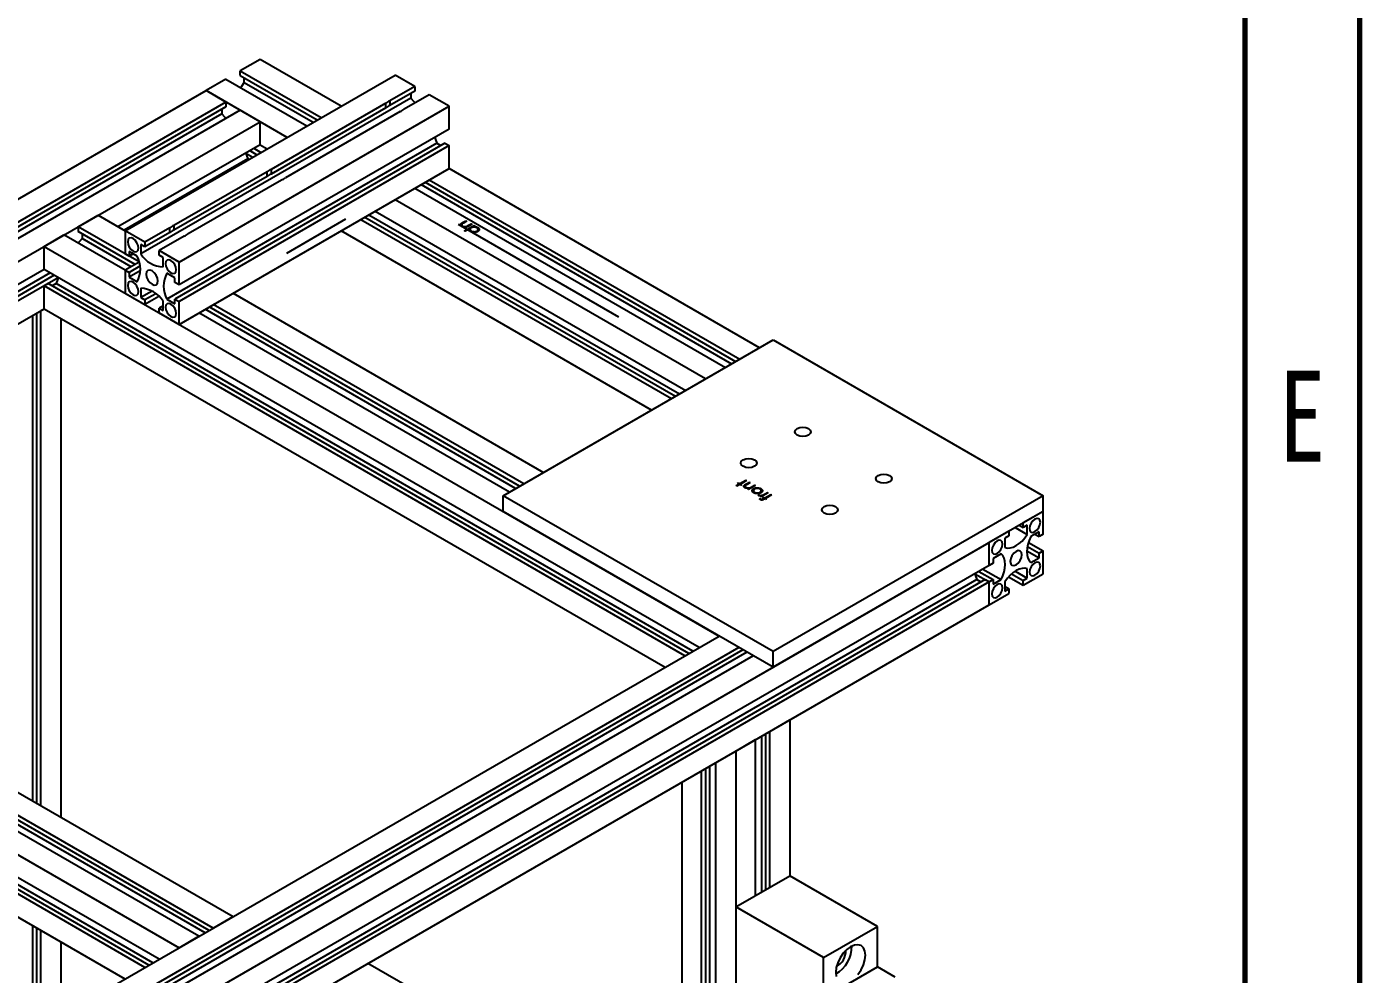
# Model space of a CAD drawing. Header units: millimetres. Extents: x 12 to 205, y 5 to 292.
# Drawn here: x 146.8 to 205, y 199.1 to 240.5 of the extents above; entities that cross this region are included whole.
import ezdxf

# ---------------------------------------------------------------- set-up
doc = ezdxf.new("R2010")
doc.units = ezdxf.units.MM
doc.linetypes.add('CENTERX2', pattern=[20.32, 12.7, -2.54, 2.54, -2.54])
doc.styles.add('SLDTEXTSTYLE0', font='TXT', dxfattribs={"width": 0.75})

msp = doc.modelspace()

# ---------------------------------------------------------------- linework, layer by layer
at = {"color": 7, "linetype": 'Continuous', "lineweight": 70}
for p, q in [((205, 292), (205, 5)), ((200, 287), (200, 10))]:
    msp.add_line(p, q, dxfattribs=at)
at = {"color": 7, "linetype": 'Continuous', "lineweight": 25}
for p, q in [((157.0183, 239.0871), (156.1521, 238.587)), ((160.5534, 237.0463), (157.0183, 239.0871)), ((156.1521, 238.587), (159.6872, 236.5462)), ((156.1521, 238.3829), (156.1521, 238.587)), ((151.1257, 231.6038), (162.9109, 238.4072)), ((155.5275, 238.2265), (154.6613, 237.7264)), ((155.5275, 238.2265), (159.0626, 236.1857)), ((156.1521, 238.3829), (159.5104, 236.4442)), ((156.3289, 238.0767), (156.3289, 238.2808)), ((156.3289, 238.0767), (159.3336, 236.3421)), ((163.7771, 237.9071), (162.6851, 237.2768)), ((163.7771, 237.9071), (162.9109, 238.4072)), ((163.7771, 237.9071), (163.7771, 237.703)), ((103.9853, 208.4718), (154.6613, 237.7264)), ((163.6003, 237.3968), (151.8152, 230.5934)), ((155.5275, 237.2264), (154.6613, 237.7264)), ((158.1964, 235.6856), (154.6613, 237.7264)), ((163.7771, 237.703), (162.6851, 237.0727)), ((164.4017, 237.5466), (163.3098, 236.9162)), ((163.6003, 237.6009), (163.6003, 237.3968)), ((165.2679, 237.0465), (164.4017, 237.5466)), ((155.5275, 237.2264), (104.8515, 207.9717)), ((155.5275, 237.0222), (104.8515, 207.7676)), ((156.1521, 236.8658), (105.4761, 207.6111)), ((153.4828, 230.2431), (165.2679, 237.0465)), ((155.3507, 236.9202), (155.3507, 236.716)), ((155.5275, 237.2264), (155.5275, 237.0222)), ((157.0183, 236.3657), (156.1521, 236.8658)), ((162.5119, 237.1768), (157.4997, 234.2833)), ((162.5119, 236.9727), (157.4997, 234.0792)), ((163.1366, 236.8162), (158.1243, 233.9227)), ((162.5119, 236.9727), (162.5119, 237.1768)), ((162.6851, 237.2768), (162.6851, 237.0727)), ((165.2679, 236.0462), (165.2679, 237.0465)), ((155.3507, 236.716), (104.6747, 207.4614)), ((106.3423, 207.1111), (157.0183, 236.3657)), ((157.0183, 235.3655), (157.0183, 236.3657)), ((165.2679, 236.0462), (153.4828, 229.2428)), ((157.0183, 235.3655), (150.8136, 231.7835)), ((164.7375, 235.427), (152.9524, 228.6236)), ((165.0911, 235.427), (153.306, 228.6236)), ((165.2679, 235.325), (153.4828, 228.5216)), ((156.4044, 234.9986), (156.7054, 234.8248)), ((156.5704, 235.1069), (156.8821, 234.9269)), ((156.7471, 235.2089), (157.0589, 235.0289)), ((157.0183, 235.3655), (157.3301, 235.1855)), ((164.7375, 235.427), (164.9143, 235.3249)), ((165.0911, 235.427), (165.2679, 235.325)), ((165.2679, 234.3247), (165.2679, 235.325)), ((156.488, 234.7462), (151.0848, 231.627)), ((156.488, 234.7462), (156.5286, 234.7228)), ((157.3265, 234.1833), (153.2571, 231.8341)), ((157.3265, 233.9792), (153.2571, 231.6299)), ((153.4828, 227.5213), (165.2679, 234.3247)), ((157.3265, 233.9792), (157.3265, 234.1833)), ((157.4997, 234.2833), (157.4997, 234.0792)), ((178.8207, 226.5008), (165.2679, 234.3247)), ((157.9511, 233.8227), (153.8817, 231.4735)), ((163.7771, 233.4641), (177.3298, 225.6402)), ((164.048, 233.6205), (177.6008, 225.7966)), ((164.2249, 233.7226), (177.7776, 225.8987)), ((164.4017, 233.8247), (177.9545, 226.0008)), ((176.4636, 225.1402), (162.9109, 232.964)), ((149.081, 231.7836), (149.9472, 232.2837)), ((149.9472, 232.2837), (151.1257, 231.6033)), ((161.4198, 232.1033), (174.9726, 224.2794)), ((161.5966, 232.2053), (175.1494, 224.3814)), ((161.7733, 232.3073), (175.3261, 224.4835)), ((162.0445, 232.4639), (175.5973, 224.64)), ((151.7397, 230.2488), (149.081, 231.7836)), ((149.081, 231.7836), (149.081, 231.5795)), ((151.5734, 230.1407), (149.081, 231.5795)), ((151.1257, 231.6038), (151.1257, 230.6035)), ((151.9919, 231.1037), (151.1257, 231.6038)), ((153.0839, 231.7341), (151.9919, 231.1037)), ((153.0839, 231.5299), (151.9919, 230.8996)), ((153.0839, 231.5299), (153.0839, 231.7341)), ((153.2571, 231.8341), (153.2571, 231.6299)), ((174.1062, 223.7793), (160.5534, 231.6031)), ((147.5902, 230.923), (148.4564, 231.4231)), ((147.5902, 230.923), (177.053, 213.9145)), ((147.5902, 229.9227), (147.5902, 230.923)), ((151.1257, 229.8821), (148.4564, 231.4231)), ((149.2578, 231.4774), (149.2578, 231.2733)), ((151.3966, 230.0386), (149.2578, 231.2733)), ((151.9919, 230.8996), (151.8152, 231.0016)), ((151.8152, 231.0016), (151.8152, 230.5934)), ((151.9919, 231.1037), (151.9919, 230.8996)), ((153.7085, 231.3735), (152.6166, 230.7432)), ((151.3025, 230.5015), (151.1257, 230.6035)), ((151.6561, 230.5015), (151.3025, 230.7056)), ((151.3025, 230.7056), (151.3025, 230.5015)), ((151.4793, 230.6035), (151.3025, 230.5015)), ((152.6166, 230.539), (152.6166, 230.7432)), ((153.4828, 230.2431), (152.6166, 230.7432)), ((152.7933, 230.437), (152.6166, 230.539)), ((152.7933, 230.0287), (152.7933, 230.437)), ((147.5902, 229.9227), (127.2433, 218.1767)), ((147.8614, 229.7662), (127.5145, 218.0202)), ((176.1866, 213.4144), (147.5902, 229.9227)), ((151.7424, 230.2382), (151.1257, 229.8822)), ((151.1257, 229.8822), (151.1257, 228.882)), ((151.1257, 229.8822), (151.3025, 229.7802)), ((151.7785, 230.055), (151.3025, 229.7802)), ((151.7928, 229.8591), (151.3025, 229.5761)), ((151.3025, 229.7802), (151.3025, 229.5761)), ((153.4828, 229.2428), (153.4828, 230.2431)), ((148.0381, 229.6642), (127.6913, 217.9182)), ((148.2041, 229.5558), (127.8681, 217.8161)), ((147.767, 229.3035), (147.5902, 229.2015)), ((147.5902, 228.2012), (147.5902, 229.2015)), ((175.5619, 213.0537), (147.5902, 229.2015)), ((175.7387, 213.1558), (147.767, 229.3035)), ((148.1205, 229.3035), (147.9438, 229.2014)), ((175.9155, 213.2578), (148.1205, 229.3035)), ((151.3025, 229.5761), (151.6561, 229.372)), ((153.306, 229.549), (152.9524, 229.7531)), ((153.306, 229.3449), (153.306, 229.549)), ((153.4828, 229.2428), (153.306, 229.3449)), ((151.1257, 228.882), (151.9919, 228.3819)), ((151.8152, 229.0964), (151.8152, 228.6881)), ((152.3056, 228.9712), (151.8152, 228.6881)), ((151.8152, 228.6881), (151.9919, 228.5861)), ((152.468, 228.8609), (151.9919, 228.5861)), ((152.6087, 228.738), (151.9919, 228.3819)), ((152.9524, 228.6236), (153.306, 228.4195)), ((153.306, 228.4195), (153.306, 228.6236)), ((153.306, 228.6236), (153.4828, 228.5216)), ((155.8398, 228.882), (169.3926, 221.0581)), ((128.7344, 217.316), (147.5902, 228.2012)), ((147.2779, 206.611), (147.2779, 228.0209)), ((147.4547, 228.123), (147.5902, 228.2012)), ((147.4547, 206.509), (147.4547, 228.123)), ((147.5902, 228.2012), (174.6956, 212.5536)), ((151.9919, 228.5861), (151.9919, 228.3819)), ((152.7933, 228.3275), (152.6166, 228.2255)), ((152.6166, 228.0214), (152.6166, 228.2255)), ((152.6166, 228.2255), (152.7933, 228.1234)), ((152.6166, 228.0214), (153.4828, 227.5213)), ((152.7933, 228.1234), (152.7933, 228.5317)), ((153.4828, 227.5213), (153.4828, 228.5216)), ((167.9018, 220.1975), (154.349, 228.0214)), ((168.1727, 220.3539), (154.6199, 228.1778)), ((168.3496, 220.456), (154.7968, 228.2799)), ((168.5264, 220.5581), (154.9736, 228.3819)), ((147.1011, 206.7131), (147.1011, 227.9189)), ((148.3209, 227.7794), (148.3209, 206.0089)), ((167.6249, 220.0377), (179.41, 226.8411)), ((179.41, 226.8411), (191.1951, 220.0377)), ((177.7971, 220.4803), (177.9187, 220.5505)), ((177.8341, 220.459), (177.7971, 220.4803)), ((177.7972, 220.4803), (177.9187, 220.5504)), ((177.9558, 220.5292), (177.8341, 220.459)), ((177.8659, 220.5811), (177.9029, 220.6024)), ((177.9187, 220.5505), (177.8659, 220.5811)), ((177.866, 220.581), (177.9029, 220.6023)), ((177.9029, 220.6024), (177.9558, 220.5719)), ((177.9029, 220.6023), (177.9029, 220.6024)), ((177.9029, 220.6023), (177.9558, 220.5718)), ((177.9187, 220.5504), (177.9187, 220.5505)), ((177.9558, 220.5719), (178.2202, 220.7246)), ((177.9558, 220.5718), (178.2202, 220.7244)), ((177.9558, 220.5718), (177.9558, 220.5719)), ((178.0086, 220.4986), (177.9558, 220.5292)), ((178.2572, 220.7032), (177.9928, 220.5505)), ((177.9928, 220.5505), (178.0457, 220.52)), ((177.9928, 220.5504), (177.9928, 220.5505)), ((177.9928, 220.5504), (178.0455, 220.5199)), ((178.0457, 220.52), (178.0086, 220.4986)), ((178.2202, 220.7246), (178.2572, 220.7032)), ((178.2202, 220.7244), (178.2202, 220.7246)), ((178.2202, 220.7244), (178.2571, 220.7031)), ((178.2249, 220.5441), (178.3788, 220.633)), ((178.2249, 220.544), (178.3788, 220.6328)), ((178.2249, 220.544), (178.2249, 220.5441)), ((178.4158, 220.6116), (178.274, 220.5297)), ((178.6432, 220.4803), (178.3418, 220.3063)), ((178.3788, 220.633), (178.4158, 220.6116)), ((178.3788, 220.6328), (178.3788, 220.633)), ((178.3788, 220.6328), (178.4157, 220.6115)), ((178.4972, 220.4388), (178.6062, 220.5017)), ((178.4972, 220.4386), (178.6062, 220.5016)), ((178.6062, 220.5017), (178.6432, 220.4803)), ((178.6062, 220.5016), (178.6062, 220.5017)), ((178.6062, 220.5016), (178.6431, 220.4803)), ((167.6249, 219.3572), (167.6249, 220.0377)), ((179.41, 213.2343), (167.6249, 220.0377)), ((178.2283, 220.4084), (178.2283, 220.4085)), ((178.3048, 220.3277), (178.3591, 220.3591)), ((178.3418, 220.3063), (178.3048, 220.3277)), ((178.3049, 220.3276), (178.3591, 220.3589)), ((178.3591, 220.3589), (178.3591, 220.3591)), ((178.4106, 220.3952), (178.4106, 220.3954)), ((178.4972, 220.4386), (178.4972, 220.4388)), ((178.5015, 220.2652), (178.5015, 220.2653)), ((178.5674, 220.3509), (178.5674, 220.3511)), ((178.6036, 220.1917), (178.6036, 220.1918)), ((178.7593, 220.0711), (178.8117, 220.0779)), ((178.7593, 220.071), (178.8117, 220.0777)), ((178.8117, 220.0777), (178.8117, 220.0779)), ((178.8202, 219.8926), (178.8587, 219.9148)), ((178.8202, 219.8924), (178.8587, 219.9147)), ((178.8253, 220.0637), (178.8253, 220.0639)), ((178.8426, 220.1923), (178.8426, 220.1925)), ((178.8587, 219.9147), (178.8587, 219.9148)), ((178.86, 220.0071), (178.9044, 220.0328)), ((178.8971, 219.9858), (178.86, 220.0071)), ((178.8602, 220.0071), (178.9044, 220.0326)), ((178.8784, 220.3505), (178.8784, 220.3507)), ((178.887, 219.8877), (178.887, 219.8878)), ((179.1985, 220.1598), (178.8971, 219.9858)), ((178.9044, 220.0326), (178.9044, 220.0328)), ((178.9446, 219.9583), (178.9817, 219.9797)), ((179.0079, 219.9218), (178.9446, 219.9583)), ((178.9448, 219.9582), (178.9817, 219.9795)), ((178.9501, 220.0666), (178.9501, 220.0668)), ((178.966, 219.8977), (179.0079, 219.9218)), ((178.966, 219.8975), (179.0079, 219.9217)), ((178.966, 219.8975), (178.966, 219.8977)), ((178.9817, 219.9797), (179.045, 219.9431)), ((178.9817, 219.9795), (178.9817, 219.9797)), ((178.9817, 219.9795), (179.045, 219.943)), ((179.0451, 219.9003), (178.997, 219.8725)), ((179.0079, 219.9217), (179.0079, 219.9218)), ((179.045, 219.9431), (179.3095, 220.0957)), ((179.045, 219.943), (179.3095, 220.0955)), ((179.045, 219.943), (179.045, 219.9431)), ((179.0874, 219.8759), (179.0451, 219.9003)), ((179.0602, 220.1227), (179.1615, 220.1812)), ((179.0602, 220.1225), (179.1615, 220.181)), ((179.0602, 220.1225), (179.0602, 220.1227)), ((179.3466, 220.0743), (179.0821, 219.9217)), ((179.0821, 219.9217), (179.1244, 219.8972)), ((179.0821, 219.9215), (179.0821, 219.9217)), ((179.0821, 219.9215), (179.1243, 219.8972)), ((179.1244, 219.8972), (179.0874, 219.8759)), ((179.1615, 220.1812), (179.1985, 220.1598)), ((179.1615, 220.181), (179.1615, 220.1812)), ((179.1615, 220.181), (179.1984, 220.1597)), ((179.3095, 220.0957), (179.3466, 220.0743)), ((179.3095, 220.0955), (179.3095, 220.0957)), ((179.3095, 220.0955), (179.3464, 220.0742)), ((191.1951, 220.0377), (179.41, 213.2343)), ((191.1951, 219.3572), (191.1951, 220.0377)), ((179.41, 212.5538), (167.6249, 219.3572)), ((191.1951, 219.3572), (179.41, 212.5538)), ((191.1951, 219.3572), (190.3289, 218.8572)), ((191.1951, 218.357), (191.1951, 219.3572)), ((190.1521, 218.7551), (190.3289, 218.653)), ((190.3289, 218.653), (190.3289, 218.8572)), ((190.5057, 218.7551), (190.3289, 218.653)), ((190.5057, 218.3468), (190.5057, 218.7551)), ((154.9736, 201.1683), (125.5108, 218.1768)), ((126.377, 218.6769), (155.8398, 201.6684)), ((189.7043, 218.4966), (188.8381, 217.9965)), ((189.7043, 218.2925), (189.5275, 218.1904)), ((189.5275, 218.1904), (189.5275, 217.7821)), ((189.7043, 218.4966), (189.7043, 218.2925)), ((189.9753, 218.653), (190.5057, 218.3468)), ((191.0183, 218.459), (190.6648, 218.2549)), ((190.8415, 218.357), (191.0183, 218.2549)), ((191.0183, 218.2549), (191.0183, 218.459)), ((191.1951, 218.357), (191.0183, 218.2549)), ((154.349, 200.8077), (124.8862, 217.8162)), ((154.7968, 201.0663), (125.5108, 217.9727)), ((154.6199, 200.9642), (125.6876, 217.6665)), ((138.1621, 188.7419), (188.8381, 217.9965)), ((188.8381, 216.9963), (188.8381, 217.9965)), ((190.4891, 217.635), (191.0183, 217.3295)), ((190.5128, 217.8255), (191.0183, 217.5336)), ((190.5596, 218.0026), (191.1951, 217.6357)), ((191.0183, 217.5336), (191.1951, 217.6357)), ((191.1951, 216.6354), (191.1951, 217.6357)), ((124.02, 217.3162), (153.4828, 200.3077)), ((188.8381, 216.9963), (138.1621, 187.7417)), ((189.0149, 217.0983), (188.8381, 216.9963)), ((189.3684, 217.5066), (189.0149, 217.3025)), ((189.0149, 217.3025), (189.0149, 217.0983)), ((190.6648, 217.1254), (191.0183, 217.3295)), ((191.0183, 217.3295), (191.0183, 217.5336)), ((188.2242, 216.6294), (188.8381, 216.275)), ((188.3902, 216.7377), (189.0149, 216.377)), ((188.5669, 216.8397), (189.3684, 216.377)), ((189.6934, 216.5023), (190.3289, 216.1354)), ((189.8233, 216.6314), (190.3289, 216.3395)), ((189.9763, 216.7471), (190.5057, 216.4416)), ((190.3289, 216.1354), (191.1951, 216.6354)), ((190.3289, 216.3395), (190.5057, 216.4416)), ((190.5057, 216.4416), (190.5057, 216.8498)), ((188.3078, 216.377), (137.6318, 187.1224)), ((188.6613, 216.377), (137.9853, 187.1224)), ((188.8381, 216.275), (138.1621, 187.0204)), ((188.3078, 216.377), (188.4845, 216.275)), ((188.6613, 216.377), (188.8381, 216.275)), ((188.8381, 216.275), (189.0149, 216.377)), ((188.8381, 215.2747), (188.8381, 216.275)), ((189.0149, 216.377), (189.0149, 216.1729)), ((189.0149, 216.1729), (189.3684, 216.377)), ((189.5275, 216.2851), (189.5275, 215.8769)), ((189.5275, 216.081), (189.7043, 215.9789)), ((189.5275, 215.8769), (189.7043, 215.9789)), ((189.7043, 215.9789), (189.7043, 215.7748)), ((190.3289, 216.1354), (190.3289, 216.3395)), ((138.1621, 186.0201), (188.8381, 215.2747)), ((188.8381, 215.2747), (189.7043, 215.7748)), ((135.8051, 190.1026), (177.053, 213.9145)), ((178.2728, 213.2103), (136.4945, 189.0922)), ((177.9192, 213.4144), (136.6713, 189.6025)), ((178.096, 213.3124), (136.6713, 189.3984)), ((178.5438, 213.0539), (137.2959, 189.242)), ((179.41, 212.5538), (179.41, 213.2343)), ((179.2745, 209.7538), (180.1407, 210.2538)), ((180.1407, 210.2538), (180.1407, 203.4493)), ((178.9209, 202.7452), (178.9209, 209.5497)), ((179.0977, 202.8472), (179.0977, 209.6517)), ((179.2745, 202.9493), (179.2745, 209.7538)), ((177.7837, 208.8931), (178.6499, 209.3932)), ((177.7837, 208.8931), (177.7837, 174.8706)), ((178.6499, 202.5887), (178.6499, 209.3932)), ((176.9175, 175.3707), (176.9175, 208.3931)), ((176.2928, 175.7312), (176.2928, 208.0325)), ((176.4696, 175.8333), (176.4696, 208.1346)), ((176.6464, 176.1394), (176.6464, 208.2366)), ((175.4266, 207.5325), (175.4266, 176.2313)), ((151.9917, 199.4469), (141.673, 205.4038)), ((152.1685, 199.549), (141.839, 205.5121)), ((152.3452, 199.651), (142.0157, 205.6141)), ((152.6164, 199.8076), (142.2869, 205.7707)), ((142.2869, 204.0491), (151.1254, 198.9468)), ((177.7837, 202.0886), (180.1407, 203.4493)), ((183.9708, 201.2382), (180.1407, 203.4493)), ((177.7837, 202.0886), (177.7837, 193.9232)), ((181.6138, 199.8775), (177.7837, 202.0886)), ((147.1011, 196.6237), (147.1011, 201.2699)), ((154.9736, 201.1683), (155.8398, 201.6684)), ((147.2779, 196.7257), (147.2779, 201.1679)), ((147.4547, 196.8278), (147.4547, 201.0658)), ((153.4828, 200.3077), (154.349, 200.8077)), ((181.6138, 199.8775), (183.9708, 201.2382)), ((183.9708, 199.469), (183.9708, 201.2382)), ((148.3209, 200.5658), (148.3209, 197.3278)), ((175.4266, 191.7158), (161.7276, 199.6241)), ((181.6138, 198.1084), (181.6138, 199.8775)), ((181.6138, 198.1084), (183.9708, 199.469)), ((184.7369, 199.0268), (183.9708, 199.469))]:
    msp.add_line(p, q, dxfattribs=at)
at = {"color": 7, "linetype": 'CENTERX2'}
for p, q in [((160.7542, 232.1076), (158.1795, 230.6213)), ((165.6623, 231.8955), (172.6606, 227.8555))]:
    msp.add_line(p, q, dxfattribs=at)
at = {"color": 7, "linetype": 'Continuous', "lineweight": 25, "flags": 128}
for points in [[(156.163, 237.8596), (156.22, 237.9266), (156.3289, 238.0767)], [(163.6003, 237.3968), (163.7144, 237.2628), (163.785, 237.1905)], [(155.3507, 236.716), (155.4648, 236.582), (155.5354, 236.5098)], [(164.6512, 235.6902), (164.6785, 235.5928), (164.7375, 235.427)], [(156.4044, 234.9986), (156.429, 234.912), (156.488, 234.7462)], [(149.2578, 231.2733), (149.1437, 231.1393), (149.0731, 231.067)], [(151.2436, 231.1275), (151.2615, 231.013), (151.3126, 230.8952), (151.3891, 230.792), (151.4793, 230.7192), (151.5695, 230.6879), (151.646, 230.7027), (151.6971, 230.7615), (151.715, 230.8553), (151.6971, 230.9699), (151.646, 231.0877), (151.5695, 231.1908), (151.4793, 231.2636), (151.3891, 231.2949), (151.3126, 231.2801), (151.2615, 231.2213), (151.2436, 231.1275)], [(152.8935, 230.175), (152.9114, 230.0605), (152.9625, 229.9427), (153.039, 229.8395), (153.1292, 229.7668), (153.2194, 229.7354), (153.2959, 229.7503), (153.347, 229.8091), (153.3649, 229.9029), (153.347, 230.0174), (153.2959, 230.1352), (153.2194, 230.2383), (153.1292, 230.3111), (153.039, 230.3425), (152.9625, 230.3276), (152.9114, 230.2688), (152.8935, 230.175)], [(152.0509, 229.7088), (152.0702, 229.5857), (152.1251, 229.4591), (152.2073, 229.3482), (152.3042, 229.2699), (152.4012, 229.2362), (152.4834, 229.2522), (152.5383, 229.3154), (152.5576, 229.4163), (152.5383, 229.5394), (152.4834, 229.666), (152.4012, 229.7769), (152.3042, 229.8551), (152.2073, 229.8888), (152.1251, 229.8729), (152.0702, 229.8097), (152.0509, 229.7088)], [(148.2069, 229.5667), (148.1795, 229.4693), (148.1205, 229.3035)], [(151.2436, 229.2222), (151.2615, 229.1077), (151.3126, 228.9899), (151.3891, 228.8868), (151.4793, 228.814), (151.5695, 228.7826), (151.646, 228.7975), (151.6971, 228.8563), (151.715, 228.9501), (151.6971, 229.0646), (151.646, 229.1824), (151.5695, 229.2855), (151.4793, 229.3583), (151.3891, 229.3897), (151.3126, 229.3748), (151.2615, 229.316), (151.2436, 229.2222)], [(152.8935, 228.2697), (152.9114, 228.1552), (152.9625, 228.0374), (153.039, 227.9343), (153.1292, 227.8615), (153.2194, 227.8301), (153.2959, 227.845), (153.347, 227.9038), (153.3649, 227.9976), (153.347, 228.1121), (153.2959, 228.2299), (153.2194, 228.3331), (153.1292, 228.4059), (153.039, 228.4372), (152.9625, 228.4223), (152.9114, 228.3635), (152.8935, 228.2697)], [(180.9539, 222.6842), (180.8403, 222.6404), (180.7064, 222.625), (180.5724, 222.6404), (180.4589, 222.6842), (180.383, 222.7497), (180.3564, 222.8271), (180.383, 222.9044), (180.4589, 222.9699), (180.5724, 223.0137), (180.7064, 223.0291), (180.8403, 223.0137), (180.9539, 222.9699), (181.0297, 222.9044), (181.0564, 222.8271), (181.0297, 222.7497), (180.9539, 222.6842)], [(178.5968, 221.3235), (178.4833, 221.2797), (178.3493, 221.2643), (178.2154, 221.2797), (178.1019, 221.3235), (178.026, 221.3891), (177.9993, 221.4664), (178.026, 221.5437), (178.1019, 221.6093), (178.2154, 221.6531), (178.3493, 221.6684), (178.4833, 221.6531), (178.5968, 221.6093), (178.6727, 221.5437), (178.6993, 221.4664), (178.6727, 221.3891), (178.5968, 221.3235)], [(184.4894, 220.6432), (184.3758, 220.5994), (184.2419, 220.584), (184.108, 220.5994), (183.9944, 220.6432), (183.9185, 220.7087), (183.8919, 220.786), (183.9185, 220.8634), (183.9944, 220.9289), (184.108, 220.9727), (184.2419, 220.9881), (184.3758, 220.9727), (184.4894, 220.9289), (184.5653, 220.8634), (184.5919, 220.786), (184.5653, 220.7087), (184.4894, 220.6432)], [(182.1324, 219.2825), (182.0188, 219.2387), (181.8849, 219.2233), (181.7509, 219.2387), (181.6374, 219.2825), (181.5615, 219.348), (181.5349, 219.4254), (181.5615, 219.5027), (181.6374, 219.5682), (181.7509, 219.612), (181.8849, 219.6274), (182.0188, 219.612), (182.1324, 219.5682), (182.2082, 219.5027), (182.2349, 219.4254), (182.2082, 219.348), (182.1324, 219.2825)], [(191.0773, 218.8809), (191.0593, 218.9747), (191.0082, 219.0335), (190.9318, 219.0484), (190.8416, 219.017), (190.7514, 218.9442), (190.6749, 218.8411), (190.6238, 218.7233), (190.6059, 218.6088), (190.6238, 218.515), (190.6749, 218.4562), (190.7514, 218.4413), (190.8416, 218.4727), (190.9318, 218.5455), (191.0082, 218.6486), (191.0593, 218.7664), (191.0773, 218.8809)], [(189.5275, 217.7821), (189.6364, 217.7577), (189.7566, 217.7628), (189.8846, 217.7974), (190.0166, 217.8603), (190.1486, 217.9498), (190.2766, 218.063), (190.3969, 218.1967), (190.5057, 218.3468)], [(190.6648, 218.2549), (190.5892, 218.0856), (190.5336, 217.9147), (190.4995, 217.7472), (190.488, 217.5881), (190.4995, 217.4423), (190.5336, 217.3141), (190.5892, 217.2074), (190.6648, 217.1254)], [(189.4274, 217.9284), (189.4094, 218.0222), (189.3583, 218.081), (189.2819, 218.0959), (189.1917, 218.0646), (189.1015, 217.9918), (189.025, 217.8886), (188.9739, 217.7708), (188.956, 217.6563), (188.9739, 217.5625), (189.025, 217.5037), (189.1015, 217.4888), (189.1917, 217.5202), (189.2819, 217.593), (189.3583, 217.6961), (189.4094, 217.8139), (189.4274, 217.9284)], [(190.27, 217.4623), (190.2507, 217.5631), (190.1958, 217.6263), (190.1136, 217.6423), (190.0166, 217.6086), (189.9196, 217.5303), (189.8374, 217.4194), (189.7825, 217.2928), (189.7632, 217.1697), (189.7825, 217.0689), (189.8374, 217.0057), (189.9196, 216.9897), (190.0166, 217.0234), (190.1136, 217.1016), (190.1958, 217.2125), (190.2507, 217.3391), (190.27, 217.4623)], [(189.3684, 216.377), (189.444, 216.5463), (189.4997, 216.7173), (189.5337, 216.8848), (189.5452, 217.0438), (189.5337, 217.1896), (189.4997, 217.3178), (189.444, 217.4245), (189.3684, 217.5066)], [(191.0773, 216.9757), (191.0593, 217.0695), (191.0082, 217.1283), (190.9318, 217.1431), (190.8416, 217.1118), (190.7514, 217.039), (190.6749, 216.9358), (190.6238, 216.818), (190.6059, 216.7035), (190.6238, 216.6097), (190.6749, 216.5509), (190.7514, 216.5361), (190.8416, 216.5674), (190.9318, 216.6402), (191.0082, 216.7433), (191.0593, 216.8611), (191.0773, 216.9757)], [(188.2242, 216.6294), (188.2488, 216.5428), (188.3078, 216.377)], [(190.5057, 216.8498), (190.3969, 216.8743), (190.2766, 216.8691), (190.1486, 216.8346), (190.0166, 216.7716), (189.8846, 216.6822), (189.7566, 216.5689), (189.6364, 216.4352), (189.5275, 216.2851)], [(189.4274, 216.0232), (189.4094, 216.117), (189.3583, 216.1758), (189.2819, 216.1906), (189.1917, 216.1593), (189.1015, 216.0865), (189.025, 215.9834), (188.9739, 215.8656), (188.956, 215.751), (188.9739, 215.6572), (189.025, 215.5984), (189.1015, 215.5836), (189.1917, 215.6149), (189.2819, 215.6877), (189.3583, 215.7909), (189.4094, 215.9087), (189.4274, 216.0232)], [(182.7923, 200.3537), (182.6246, 200.2314), (182.4682, 200.0664), (182.334, 199.8699), (182.231, 199.6554), (182.1662, 199.4375), (182.1442, 199.2311), (182.1662, 199.0501)], [(183.1164, 199.1441), (183.2507, 199.3406), (183.3537, 199.5551), (183.4184, 199.773), (183.4405, 199.9794), (183.4184, 200.1604), (183.3537, 200.3035), (183.2507, 200.3991), (183.1164, 200.4406), (182.9601, 200.4251), (182.7923, 200.3537)]]:
    msp.add_lwpolyline(points, dxfattribs=at)
at = {"color": 7, "linetype": 'Continuous', "flags": 128}
for points in [[(166.0008, 232.0482), (166.0378, 232.0268), (166.0378, 232.0268), (165.898, 231.9461), (165.898, 231.9461), (165.8858, 231.9389), (165.8748, 231.9323), (165.8649, 231.926), (165.8563, 231.9203), (165.8488, 231.915), (165.8425, 231.9102), (165.8373, 231.9059), (165.8334, 231.902), (165.8334, 231.902), (165.8292, 231.8967), (165.8257, 231.8914), (165.8232, 231.8859), (165.8215, 231.8804), (165.8206, 231.8748), (165.8207, 231.8691), (165.8216, 231.8634), (165.8235, 231.8576), (165.8295, 231.8461), (165.8386, 231.835), (165.851, 231.8244), (165.8665, 231.8143), (165.8665, 231.8143), (165.884, 231.8053), (165.902, 231.7983), (165.9209, 231.793), (165.9402, 231.7897), (165.9595, 231.7881), (165.9784, 231.7884), (165.9966, 231.7904), (166.0141, 231.7943), (166.0141, 231.7943), (166.0204, 231.7963), (166.0278, 231.7991), (166.0362, 231.8027), (166.0456, 231.8072), (166.0562, 231.8125), (166.0676, 231.8186), (166.0802, 231.8254), (166.0937, 231.8331), (166.0937, 231.8331), (166.2335, 231.9138), (166.2335, 231.9138), (166.2705, 231.8925), (166.2705, 231.8925), (166.1237, 231.8078), (166.1237, 231.8078), (166.1085, 231.7993), (166.0938, 231.7915), (166.0795, 231.7846), (166.0658, 231.7786), (166.0525, 231.7733), (166.0398, 231.7689), (166.0275, 231.7653), (166.0157, 231.7625), (166.0041, 231.7604), (165.9925, 231.7588), (165.9809, 231.7577), (165.9691, 231.7571), (165.9573, 231.7571), (165.9456, 231.7576), (165.9337, 231.7585), (165.9219, 231.76), (165.9101, 231.7621), (165.8982, 231.7647), (165.8866, 231.768), (165.8749, 231.7718), (165.8634, 231.7762), (165.8518, 231.7813), (165.8405, 231.7869), (165.8292, 231.7931), (165.8292, 231.7931), (165.8184, 231.7996), (165.8087, 231.8062), (165.8, 231.8128), (165.7923, 231.8195), (165.7856, 231.8263), (165.7799, 231.833), (165.7753, 231.8399), (165.7716, 231.8467), (165.769, 231.8536), (165.7673, 231.8605), (165.7664, 231.8674), (165.7665, 231.8742), (165.7676, 231.881), (165.7696, 231.8878), (165.7724, 231.8946), (165.7761, 231.9013), (165.7811, 231.9082), (165.7874, 231.9154), (165.7954, 231.9229), (165.8047, 231.9307), (165.8155, 231.9388), (165.8278, 231.9472), (165.8416, 231.956), (165.8568, 231.965), (165.8568, 231.965), (166.0008, 232.0482)], [(166.3551, 231.8436), (166.3921, 231.8223), (166.3921, 231.8223), (166.3363, 231.7901), (166.3363, 231.7901), (166.3633, 231.7916), (166.389, 231.7914), (166.4135, 231.7895), (166.4366, 231.7858), (166.4586, 231.7804), (166.4798, 231.7736), (166.4999, 231.7651), (166.5192, 231.755), (166.5192, 231.755), (166.5345, 231.7453), (166.5479, 231.7352), (166.5593, 231.7245), (166.5685, 231.7134), (166.5759, 231.7018), (166.5811, 231.6897), (166.5844, 231.6771), (166.5856, 231.6641), (166.5849, 231.6511), (166.582, 231.6385), (166.5772, 231.6265), (166.5703, 231.615), (166.5614, 231.6039), (166.5505, 231.5934), (166.5374, 231.5834), (166.5225, 231.5739), (166.5225, 231.5739), (166.5057, 231.5651), (166.4881, 231.5574), (166.4698, 231.5509), (166.4504, 231.5457), (166.4304, 231.5415), (166.4095, 231.5386), (166.3878, 231.5369), (166.3652, 231.5364), (166.3427, 231.537), (166.321, 231.5388), (166.3001, 231.5418), (166.2801, 231.546), (166.261, 231.5513), (166.2426, 231.5578), (166.225, 231.5654), (166.2083, 231.5742), (166.2083, 231.5742), (166.1912, 231.5851), (166.1769, 231.5967), (166.165, 231.6089), (166.156, 231.6218), (166.1493, 231.6354), (166.1455, 231.6495), (166.1441, 231.6644), (166.1453, 231.6798), (166.1453, 231.6798), (165.9796, 231.5841), (165.9796, 231.5841), (165.9426, 231.6055), (165.9426, 231.6055), (166.3551, 231.8436)], [(166.4818, 231.7338), (166.4688, 231.7408), (166.4551, 231.7468), (166.4409, 231.7519), (166.426, 231.7561), (166.4107, 231.7594), (166.3947, 231.7619), (166.3782, 231.7633), (166.3612, 231.7639), (166.3441, 231.7635), (166.3277, 231.7622), (166.3117, 231.76), (166.2963, 231.7569), (166.2816, 231.7528), (166.2674, 231.7477), (166.2538, 231.7417), (166.2407, 231.7349), (166.2407, 231.7349), (166.2254, 231.7248), (166.2128, 231.7143), (166.2031, 231.7029), (166.1961, 231.691), (166.1921, 231.6787), (166.1912, 231.6662), (166.1933, 231.6535), (166.1985, 231.6407), (166.2064, 231.6282), (166.2168, 231.6166), (166.2294, 231.6059), (166.2444, 231.5961), (166.2444, 231.5961), (166.2611, 231.5876), (166.2793, 231.5806), (166.299, 231.5748), (166.3201, 231.5706), (166.3421, 231.568), (166.3643, 231.567), (166.3865, 231.5678), (166.409, 231.5703), (166.4306, 231.5744), (166.4505, 231.5799), (166.4686, 231.5868), (166.4851, 231.5951), (166.4851, 231.5951), (166.4995, 231.6045), (166.5114, 231.615), (166.521, 231.6265), (166.528, 231.6388), (166.5323, 231.6517), (166.5336, 231.6645), (166.5319, 231.6771), (166.5272, 231.6897), (166.5197, 231.7019), (166.5097, 231.7133), (166.497, 231.7239), (166.4818, 231.7338)]]:
    msp.add_lwpolyline(points, dxfattribs=at)
at = {"color": 7, "linetype": 'Continuous', "lineweight": 25}
for centre, radius, start, end in [((162.8067, 236.8662), 0.4283, 106.494186, 133.500438), ((162.8067, 236.662), 0.4283, 106.494186, 133.500438), ((163.015, 237.2269), 0.4283, 286.494186, 313.500438), ((157.6213, 233.8727), 0.4283, 106.494186, 133.500438), ((157.6213, 233.6685), 0.4283, 106.494186, 133.500438), ((157.8295, 234.2334), 0.4283, 286.494186, 313.500438), ((153.3786, 231.4234), 0.4283, 106.494186, 133.500438), ((153.3786, 231.2193), 0.4283, 106.494186, 133.500438), ((153.5869, 231.7841), 0.4283, 286.494186, 313.500438), ((150.5812, 229.9367), 1.2142, 332.280301, 27.719699), ((152.8415, 231.2417), 1.2139, 212.278615, 267.726762), ((154.0273, 229.1884), 1.2142, 152.280301, 207.719699), ((151.767, 227.8834), 1.2139, 32.278615, 87.726762), ((181.4911, 200.3564), 1.3579, 298.862886, 1.14249), ((181.7865, 200.1859), 0.8047, 298.964972, 1.040405)]:
    msp.add_arc(centre, radius, start, end, dxfattribs=at)
for points, knots in [([(178.1848, 220.3908), (178.1725, 220.3993), (178.1478, 220.4163), (178.134, 220.4493), (178.1462, 220.4979), (178.1924, 220.525), (178.2249, 220.5441)], [0, 0, 0, 0, 0.1870208, 0.3738905, 0.5606099, 1, 1, 1, 1]), ([(178.1431, 220.471), (178.1438, 220.4746), (178.1495, 220.504), (178.1897, 220.5253), (178.2249, 220.544)], [0, 0, 0, 0, 0.1235028, 1, 1, 1, 1]), ([(178.2098, 220.4876), (178.2032, 220.4804), (178.19, 220.4659), (178.1904, 220.4352), (178.2139, 220.4186), (178.2283, 220.4085)], [0, 0, 0, 0, 0.2811923, 0.5613307, 1, 1, 1, 1]), ([(178.1934, 220.4598), (178.1926, 220.4533), (178.1902, 220.4338), (178.2131, 220.4185), (178.2283, 220.4084)], [0, 0, 0, 0, 0.3336335, 1, 1, 1, 1]), ([(178.274, 220.5297), (178.2611, 220.5224), (178.238, 220.5092), (178.2184, 220.4942), (178.2098, 220.4876)], [0, 0, 0, 0, 0.56025455, 1, 1, 1, 1]), ([(178.3591, 220.3591), (178.3226, 220.3583), (178.2572, 220.3569), (178.207, 220.3804), (178.1848, 220.3908)], [0, 0, 0, 0, 0.5591406, 1, 1, 1, 1]), ([(178.2283, 220.4085), (178.2427, 220.4017), (178.2716, 220.3882), (178.3234, 220.3827), (178.3712, 220.3846), (178.3975, 220.3918), (178.4106, 220.3954)], [0, 0, 0, 0, 0.2795525, 0.559373, 0.7797026, 1, 1, 1, 1]), ([(178.2283, 220.4084), (178.2427, 220.4016), (178.2716, 220.3881), (178.3234, 220.3826), (178.3712, 220.3844), (178.3975, 220.3916), (178.4106, 220.3952)], [0, 0, 0, 0, 0.2795525, 0.559373, 0.7797026, 1, 1, 1, 1]), ([(178.4106, 220.3954), (178.4277, 220.4029), (178.4582, 220.4162), (178.4853, 220.4319), (178.4972, 220.4388)], [0, 0, 0, 0, 0.55965757, 1, 1, 1, 1]), ([(178.4106, 220.3952), (178.4277, 220.4027), (178.4582, 220.4161), (178.4853, 220.4317), (178.4972, 220.4386)], [0, 0, 0, 0, 0.55965757, 1, 1, 1, 1]), ([(178.5015, 220.2653), (178.5061, 220.2834), (178.5144, 220.3157), (178.5512, 220.3402), (178.5674, 220.3511)], [0, 0, 0, 0, 0.5592165, 1, 1, 1, 1]), ([(178.5015, 220.2652), (178.5061, 220.2833), (178.5144, 220.3156), (178.5512, 220.3401), (178.5674, 220.3509)], [0, 0, 0, 0, 0.5592165, 1, 1, 1, 1]), ([(178.5664, 220.1706), (178.5445, 220.1862), (178.5053, 220.214), (178.5027, 220.2496), (178.5015, 220.2653)], [0, 0, 0, 0, 0.5591815, 1, 1, 1, 1]), ([(178.6046, 220.3298), (178.589, 220.3185), (178.5578, 220.2958), (178.5516, 220.2546), (178.5658, 220.218), (178.591, 220.2006), (178.6036, 220.1918)], [0, 0, 0, 0, 0.2795862, 0.5593981, 0.7796526, 1, 1, 1, 1]), ([(178.5609, 220.277), (178.5581, 220.2686), (178.5516, 220.2491), (178.5664, 220.2178), (178.5912, 220.2004), (178.6036, 220.1917)], [0, 0, 0, 0, 0.2757829, 0.6378151, 1, 1, 1, 1]), ([(178.7311, 220.1331), (178.6964, 220.1345), (178.6341, 220.137), (178.5871, 220.1603), (178.5664, 220.1706)], [0, 0, 0, 0, 0.5588803, 1, 1, 1, 1]), ([(178.5674, 220.3511), (178.5931, 220.3627), (178.6446, 220.3859), (178.7377, 220.3916), (178.82, 220.3796), (178.8589, 220.3603), (178.8784, 220.3507)], [0, 0, 0, 0, 0.2795212, 0.5593812, 0.7795068, 1, 1, 1, 1]), ([(178.5674, 220.3509), (178.5931, 220.3625), (178.6446, 220.3857), (178.7377, 220.3915), (178.82, 220.3794), (178.8589, 220.3602), (178.8784, 220.3505)], [0, 0, 0, 0, 0.2795212, 0.5593812, 0.7795068, 1, 1, 1, 1]), ([(178.6036, 220.1918), (178.6233, 220.1829), (178.6629, 220.165), (178.7344, 220.1618), (178.7975, 220.1705), (178.8276, 220.1851), (178.8426, 220.1925)], [0, 0, 0, 0, 0.27948416, 0.55925609, 0.77954724, 1, 1, 1, 1]), ([(178.6036, 220.1917), (178.6233, 220.1828), (178.6629, 220.1649), (178.7344, 220.1616), (178.7975, 220.1704), (178.8276, 220.185), (178.8426, 220.1923)], [0, 0, 0, 0, 0.27948416, 0.55925609, 0.77954724, 1, 1, 1, 1]), ([(178.8415, 220.3292), (178.8221, 220.3382), (178.7832, 220.356), (178.7122, 220.3607), (178.6498, 220.3513), (178.6197, 220.337), (178.6046, 220.3298)], [0, 0, 0, 0, 0.2797454, 0.5591127, 0.7796058, 1, 1, 1, 1]), ([(178.8794, 220.1709), (178.855, 220.1594), (178.8114, 220.1387), (178.7557, 220.1348), (178.7311, 220.1331)], [0, 0, 0, 0, 0.5592851, 1, 1, 1, 1]), ([(178.7812, 220.0465), (178.7756, 220.0507), (178.7655, 220.0581), (178.7612, 220.0671), (178.7593, 220.0711)], [0, 0, 0, 0, 0.5592431, 1, 1, 1, 1]), ([(178.9044, 220.0328), (178.8799, 220.0306), (178.8457, 220.0275), (178.8034, 220.0358), (178.7886, 220.043), (178.7812, 220.0465)], [0, 0, 0, 0, 0.5587877, 0.7794811, 1, 1, 1, 1]), ([(178.8117, 220.0779), (178.8135, 220.075), (178.8167, 220.0699), (178.8227, 220.0657), (178.8253, 220.0639)], [0, 0, 0, 0, 0.5603957, 1, 1, 1, 1]), ([(178.8117, 220.0777), (178.8135, 220.0749), (178.8167, 220.0698), (178.8227, 220.0656), (178.8253, 220.0637)], [0, 0, 0, 0, 0.5603957, 1, 1, 1, 1]), ([(178.8576, 219.862), (178.8496, 219.8673), (178.8354, 219.8768), (178.8248, 219.8877), (178.8202, 219.8926)], [0, 0, 0, 0, 0.5597208, 1, 1, 1, 1]), ([(178.8253, 220.0639), (178.8359, 220.0599), (178.8572, 220.052), (178.9039, 220.0531), (178.9326, 220.0616), (178.9501, 220.0668)], [0, 0, 0, 0, 0.2783358, 0.55876808, 1, 1, 1, 1]), ([(178.8253, 220.0637), (178.8359, 220.0598), (178.8572, 220.0519), (178.9039, 220.0529), (178.9326, 220.0614), (178.9501, 220.0666)], [0, 0, 0, 0, 0.2783358, 0.55876808, 1, 1, 1, 1]), ([(178.8426, 220.1925), (178.8578, 220.2038), (178.8883, 220.2264), (178.8963, 220.2674), (178.879, 220.3033), (178.854, 220.3206), (178.8415, 220.3292)], [0, 0, 0, 0, 0.2796181, 0.5591672, 0.7795123, 1, 1, 1, 1]), ([(178.8426, 220.1923), (178.8594, 220.2035), (178.8827, 220.2189), (178.8851, 220.2388), (178.8858, 220.2443)], [0, 0, 0, 0, 0.7198865, 1, 1, 1, 1]), ([(178.997, 219.8725), (178.9862, 219.8663), (178.965, 219.854), (178.9247, 219.8434), (178.8848, 219.8486), (178.8666, 219.8576), (178.8576, 219.862)], [0, 0, 0, 0, 0.2818484, 0.5594619, 0.7793052, 1, 1, 1, 1]), ([(178.8587, 219.9148), (178.8628, 219.9093), (178.87, 219.8995), (178.8818, 219.8914), (178.887, 219.8878)], [0, 0, 0, 0, 0.5602413, 1, 1, 1, 1]), ([(178.8587, 219.9147), (178.8628, 219.9092), (178.87, 219.8994), (178.8818, 219.8912), (178.887, 219.8877)], [0, 0, 0, 0, 0.5602413, 1, 1, 1, 1]), ([(178.8784, 220.3507), (178.8992, 220.336), (178.9407, 220.3066), (178.9487, 220.2526), (178.9286, 220.2051), (178.8958, 220.1823), (178.8794, 220.1709)], [0, 0, 0, 0, 0.2797756, 0.5591788, 0.7795916, 1, 1, 1, 1]), ([(178.8784, 220.3505), (178.901, 220.3361), (178.9337, 220.3151), (178.9362, 220.2877), (178.937, 220.2792)], [0, 0, 0, 0, 0.689497, 1, 1, 1, 1]), ([(178.887, 219.8878), (178.8931, 219.8848), (178.9024, 219.8803), (178.9183, 219.8783), (178.9425, 219.8804), (178.9556, 219.89), (178.966, 219.8977)], [0, 0, 0, 0, 0.2494946, 0.3748109, 0.4992548, 1, 1, 1, 1]), ([(178.887, 219.8877), (178.8931, 219.8847), (178.9024, 219.8802), (178.9183, 219.8781), (178.9425, 219.8802), (178.9556, 219.8898), (178.966, 219.8975)], [0, 0, 0, 0, 0.2494946, 0.3748109, 0.4992548, 1, 1, 1, 1]), ([(178.9501, 220.0668), (178.9718, 220.0765), (179.0105, 220.0938), (179.045, 220.1138), (179.0602, 220.1227)], [0, 0, 0, 0, 0.559636, 1, 1, 1, 1]), ([(178.9501, 220.0666), (178.9718, 220.0763), (179.0105, 220.0936), (179.045, 220.1137), (179.0602, 220.1225)], [0, 0, 0, 0, 0.559636, 1, 1, 1, 1])]:
    msp.add_open_spline(points, degree=3, knots=knots, dxfattribs=at)

# ---------------------------------------------------------------- texts
at = {"color": 7, "linetype": 'Continuous', "lineweight": 0, "insert": (202.5078, 225.4989), "char_height": 3.9688, "attachment_point": 2, "style": 'SLDTEXTSTYLE0'}
msp.add_mtext('E', dxfattribs=at)

doc.saveas('drawing.dxf')
